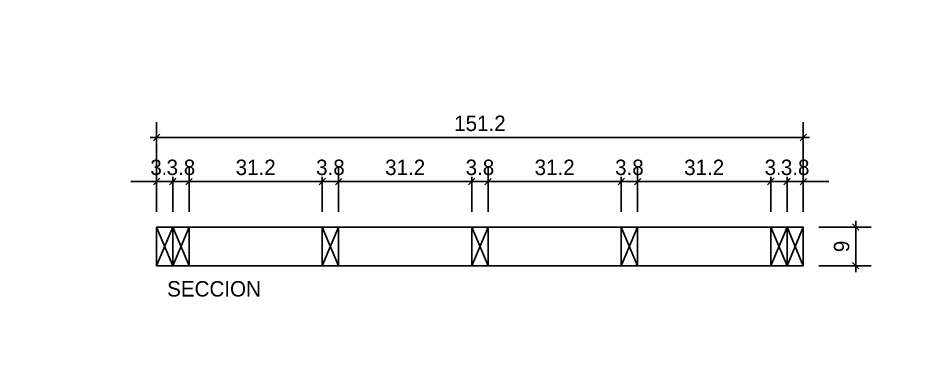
# Model space of a CAD drawing. Header units: millimetres. Extents: x 19458 to 19711, y 4351 to 4752.
# Drawn here: x 19479.949 to 19482.069, y 4524.015 to 4524.824 of the extents above; entities that cross this region are included whole.
import ezdxf

# ---------------------------------------------------------------- set-up
doc = ezdxf.new("R2010")
doc.units = ezdxf.units.MM
for name, color, linetype in [('0 @ 0.2', 7, 'Continuous'), ('cotas', 1, 'Continuous'), ('cotas @ 500', 1, 'Continuous'), ('PANELES', 2, 'Continuous'), ('TEXTO @ 0.2', 2, 'Continuous')]:
    doc.layers.add(name, color=color, linetype=linetype)
doc.styles.add('century gothic', font='GOTHIC.TTF')
doc.styles.add('COTAS SMC', font='GOTHIC.TTF')
doc.dimstyles.new('ANOTATIVE 100 SMCONSTRUCCIONES', dxfattribs={"dimscale": 0, "dimtxt": 0.18, "dimasz": 0.15, "dimexe": 0.18, "dimexo": 0.09, "dimgap": 0.1, "dimtad": 1, "dimzin": 0, "dimdsep": 46, "dimtxsty": 'century gothic', "dimblk1": 'FLECHA1', "dimblk2": 'FLECHA1', "dimsah": 1, "dimcen": 0.18, "dimdle": 0.075, "dimclrd": 1, "dimclre": 1, "dimclrt": 2, "dimaunit": 1, "dimadec": 0, "dimazin": 0, "dimtfac": 0.75, "dimtix": 1, "dimtmove": 2, "dimatfit": 3, "dimfxl": 0.09, "dimtvp": 1.5, "dimtfill": 1, "dimtolj": 1, "dimtzin": 0, "dimarcsym": 0})
doc.dimstyles.new('ANOTATIVE CM SMCONSTRUCCIONES', dxfattribs={"dimscale": 0, "dimtxt": 0.18, "dimasz": 0.15, "dimexe": 0.18, "dimexo": 0.18, "dimgap": 0.07, "dimtad": 1, "dimdec": 1, "dimlfac": 100, "dimdsep": 46, "dimtxsty": 'century gothic', "dimblk1": 'FLECHA1', "dimblk2": 'FLECHA1', "dimsah": 1, "dimcen": 0.18, "dimdle": 0.075, "dimclrd": 1, "dimclre": 1, "dimclrt": 2, "dimaunit": 1, "dimadec": 0, "dimazin": 2, "dimtfac": 0.75, "dimtdec": 1, "dimtix": 1, "dimtmove": 2, "dimatfit": 3, "dimfxl": 0.09, "dimtvp": 1.5, "dimtfill": 1, "dimtolj": 1, "dimtzin": 0, "dimarcsym": 0})
doc.dimstyles.new('PIES SMCONSTRUCCIONES', dxfattribs={"dimscale": 0, "dimtxt": 0.18, "dimasz": 0.2, "dimexe": 0.18, "dimexo": 0, "dimgap": 0.1, "dimtad": 1, "dimdec": 0, "dimlfac": 39.370079, "dimzin": 0, "dimdsep": 46, "dimlunit": 4, "dimtxsty": 'COTAS SMC', "dimblk1": 'FLECHA1', "dimblk2": 'FLECHA1', "dimsah": 1, "dimcen": 0.2, "dimdle": 0.075, "dimclrd": 1, "dimclre": 1, "dimclrt": 2, "dimaunit": 1, "dimadec": 0, "dimazin": 0, "dimtfac": 0.75, "dimtdec": 0, "dimtix": 1, "dimtmove": 2, "dimatfit": 3, "dimfxl": 0.09, "dimtvp": 1.5, "dimtfill": 1, "dimtolj": 1, "dimtzin": 0, "dimarcsym": 0})

# ---------------------------------------------------------------- blocks, each defined once
blk = doc.blocks.new('FLECHA1')
at = {"color": 4}
blk.add_line((-0.246176, -0.248081), (0.248081, 0.25), dxfattribs=at)
at = {"color": 1}
blk.add_line((-1, 0), (0.496162, 0), dxfattribs=at)
blk = doc.blocks.new('*D419')
at = {"layer": 'cotas', "color": 1, "lineweight": -2, "transparency": 16777216}
for p, q in [((19614.326, 4625.8448), (19614.326, 4700.8448)), ((19570.9836, 4550.8448), (19524.326, 4550.8448)), ((19614.326, 4548.4298), (19614.326, 4550.8448)), ((19570.5339, 4548.4298), (19524.326, 4548.4298)), ((19614.326, 4473.4298), (19614.326, 4398.4298))]:
    blk.add_line(p, q, dxfattribs=at)
at = {"layer": 'Defpoints', "color": 0, "transparency": 16777216}
for p in [(19614.326, 4550.8448), (19615.9836, 4550.8448), (19615.5339, 4548.4298)]:
    blk.add_point(p, dxfattribs=at)
at = {"layer": 'cotas', "color": 1, "lineweight": -2, "transparency": 16777216, "xscale": 75, "yscale": 75, "zscale": 75}
for p, rotation in [((19614.326, 4550.8448), 270), ((19614.326, 4548.4298), 90)]:
    blk.add_blockref('FLECHA1', p, dxfattribs=dict(at, rotation=rotation))
at = {"layer": 'cotas', "color": 2, "transparency": 16777216, "insert": (19517.3376, 4549.6373), "char_height": 90, "attachment_point": 5, "rotation": 90, "style": 'century gothic', "bg_fill": 3, "box_fill_scale": 1.1, "bg_fill_color": 256, "bg_fill_true_color": 13158600, "bg_fill_transparency": 0}
blk.add_mtext('\\A1;2.42', dxfattribs=at)
blk = doc.blocks.new('*D474')
at = {"layer": 'cotas', "color": 1, "lineweight": -2, "transparency": 16777216}
for p, q in [((19620.0128, 4651.7533), (19620.0128, 4751.7533)), ((19620.4168, 4551.7533), (19530.0128, 4551.7533)), ((19620.0128, 4550.5333), (19620.0128, 4551.7533)), ((19620.4168, 4550.5333), (19530.0128, 4550.5333)), ((19620.0128, 4450.5333), (19620.0128, 4350.5333))]:
    blk.add_line(p, q, dxfattribs=at)
at = {"layer": 'Defpoints', "color": 0, "transparency": 16777216}
for p in [(19620.0128, 4551.7533), (19620.4168, 4551.7533), (19620.4168, 4550.5333)]:
    blk.add_point(p, dxfattribs=at)
at = {"layer": 'cotas', "color": 1, "lineweight": -2, "transparency": 16777216, "xscale": 100, "yscale": 100, "zscale": 100}
for p, rotation in [((19620.0128, 4551.7533), 270), ((19620.0128, 4550.5333), 90)]:
    blk.add_blockref('FLECHA1', p, dxfattribs=dict(at, rotation=rotation))
at = {"layer": 'cotas', "color": 2, "transparency": 16777216, "insert": (19523.8809, 4551.1433), "char_height": 90, "attachment_point": 5, "rotation": 90, "style": 'COTAS SMC', "bg_fill": 3, "box_fill_scale": 1.1, "bg_fill_color": 256, "bg_fill_true_color": 13158600, "bg_fill_transparency": 0}
blk.add_mtext("\\A1;4'", dxfattribs=at)
blk = doc.blocks.new('LL')
at = {"layer": 'PANELES'}
for p, q in [((19468.3744, 4520.8214), (19468.4124, 4520.7314)), ((19468.3744, 4520.7314), (19468.4124, 4520.8214))]:
    blk.add_line(p, q, dxfattribs=at)
blk.add_lwpolyline([(19468.3744, 4520.7314), (19468.4124, 4520.7314), (19468.4124, 4520.8214), (19468.3744, 4520.8214)], close=True, dxfattribs=at)
blk = doc.blocks.new('*D789')
at = {"color": 1, "lineweight": -2, "transparency": 16777216}
for p, q in [((19480.2724, 4524.3722), (19480.2724, 4524.4788)), ((19480.3104, 4524.3722), (19480.3104, 4524.4788)), ((19480.2424, 4524.4428), (19480.2124, 4524.4428)), ((19480.2724, 4524.4428), (19480.3104, 4524.4428)), ((19480.3404, 4524.4428), (19480.3704, 4524.4428))]:
    blk.add_line(p, q, dxfattribs=at)
at = {"layer": 'Defpoints', "color": 0, "transparency": 16777216}
for p in [(19480.3104, 4524.4428), (19480.2724, 4524.3362), (19480.3104, 4524.3362)]:
    blk.add_point(p, dxfattribs=at)
at = {"color": 1, "lineweight": -2, "transparency": 16777216, "xscale": 0.03, "yscale": 0.03, "zscale": 0.03}
blk.add_blockref('FLECHA1', (19480.2724, 4524.4428), dxfattribs=at)
at = {"color": 1, "lineweight": -2, "transparency": 16777216, "xscale": 0.03, "yscale": 0.03, "zscale": 0.03, "rotation": 180}
blk.add_blockref('FLECHA1', (19480.3104, 4524.4428), dxfattribs=at)
at = {"color": 2, "transparency": 16777216, "insert": (19480.2914, 4524.4757), "char_height": 0.036, "attachment_point": 5, "style": 'century gothic', "bg_fill": 3, "box_fill_scale": 1.1, "bg_fill_color": 256, "bg_fill_true_color": 13158600, "bg_fill_transparency": 0}
blk.add_mtext('\\A1;3.8', dxfattribs=at)
blk = doc.blocks.new('*D790')
at = {"color": 1, "lineweight": -2, "transparency": 16777216}
for p, q in [((19480.3104, 4524.3722), (19480.3104, 4524.4788)), ((19480.3484, 4524.3722), (19480.3484, 4524.4788)), ((19480.2804, 4524.4428), (19480.2504, 4524.4428)), ((19480.3104, 4524.4428), (19480.3484, 4524.4428)), ((19480.3784, 4524.4428), (19480.4084, 4524.4428))]:
    blk.add_line(p, q, dxfattribs=at)
at = {"layer": 'Defpoints', "color": 0, "transparency": 16777216}
for p in [(19480.3484, 4524.4428), (19480.3104, 4524.3362), (19480.3484, 4524.3362)]:
    blk.add_point(p, dxfattribs=at)
at = {"color": 1, "lineweight": -2, "transparency": 16777216, "xscale": 0.03, "yscale": 0.03, "zscale": 0.03}
blk.add_blockref('FLECHA1', (19480.3104, 4524.4428), dxfattribs=at)
at = {"color": 1, "lineweight": -2, "transparency": 16777216, "xscale": 0.03, "yscale": 0.03, "zscale": 0.03, "rotation": 180}
blk.add_blockref('FLECHA1', (19480.3484, 4524.4428), dxfattribs=at)
at = {"color": 2, "transparency": 16777216, "insert": (19480.3294, 4524.4757), "char_height": 0.036, "attachment_point": 5, "style": 'century gothic', "bg_fill": 3, "box_fill_scale": 1.1, "bg_fill_color": 256, "bg_fill_true_color": 13158600, "bg_fill_transparency": 0}
blk.add_mtext('\\A1;3.8', dxfattribs=at)
blk = doc.blocks.new('*D791')
at = {"color": 1, "lineweight": -2, "transparency": 16777216}
for p, q in [((19480.3484, 4524.3722), (19480.3484, 4524.4788)), ((19480.66, 4524.3722), (19480.66, 4524.4788)), ((19480.3784, 4524.4428), (19480.63, 4524.4428))]:
    blk.add_line(p, q, dxfattribs=at)
at = {"layer": 'Defpoints', "color": 0, "transparency": 16777216}
for p in [(19480.66, 4524.4428), (19480.3484, 4524.3362), (19480.66, 4524.3362)]:
    blk.add_point(p, dxfattribs=at)
at = {"color": 1, "lineweight": -2, "transparency": 16777216, "xscale": 0.03, "yscale": 0.03, "zscale": 0.03, "rotation": 180}
blk.add_blockref('FLECHA1', (19480.3484, 4524.4428), dxfattribs=at)
at = {"color": 1, "lineweight": -2, "transparency": 16777216, "xscale": 0.03, "yscale": 0.03, "zscale": 0.03}
blk.add_blockref('FLECHA1', (19480.66, 4524.4428), dxfattribs=at)
at = {"color": 2, "transparency": 16777216, "insert": (19480.5042, 4524.4757), "char_height": 0.036, "attachment_point": 5, "style": 'century gothic', "bg_fill": 3, "box_fill_scale": 1.1, "bg_fill_color": 256, "bg_fill_true_color": 13158600, "bg_fill_transparency": 0}
blk.add_mtext('\\A1;31.2', dxfattribs=at)
blk = doc.blocks.new('*D792')
at = {"color": 1, "lineweight": -2, "transparency": 16777216}
for p, q in [((19480.66, 4524.3722), (19480.66, 4524.4788)), ((19480.698, 4524.3722), (19480.698, 4524.4788)), ((19480.63, 4524.4428), (19480.6, 4524.4428)), ((19480.66, 4524.4428), (19480.698, 4524.4428)), ((19480.728, 4524.4428), (19480.758, 4524.4428))]:
    blk.add_line(p, q, dxfattribs=at)
at = {"layer": 'Defpoints', "color": 0, "transparency": 16777216}
for p in [(19480.698, 4524.4428), (19480.66, 4524.3362), (19480.698, 4524.3362)]:
    blk.add_point(p, dxfattribs=at)
at = {"color": 1, "lineweight": -2, "transparency": 16777216, "xscale": 0.03, "yscale": 0.03, "zscale": 0.03}
blk.add_blockref('FLECHA1', (19480.66, 4524.4428), dxfattribs=at)
at = {"color": 1, "lineweight": -2, "transparency": 16777216, "xscale": 0.03, "yscale": 0.03, "zscale": 0.03, "rotation": 180}
blk.add_blockref('FLECHA1', (19480.698, 4524.4428), dxfattribs=at)
at = {"color": 2, "transparency": 16777216, "insert": (19480.679, 4524.4757), "char_height": 0.036, "attachment_point": 5, "style": 'century gothic', "bg_fill": 3, "box_fill_scale": 1.1, "bg_fill_color": 256, "bg_fill_true_color": 13158600, "bg_fill_transparency": 0}
blk.add_mtext('\\A1;3.8', dxfattribs=at)
blk = doc.blocks.new('*D793')
at = {"color": 1, "lineweight": -2, "transparency": 16777216}
for p, q in [((19480.698, 4524.3722), (19480.698, 4524.4788)), ((19481.0096, 4524.3722), (19481.0096, 4524.4788)), ((19480.728, 4524.4428), (19480.9796, 4524.4428))]:
    blk.add_line(p, q, dxfattribs=at)
at = {"layer": 'Defpoints', "color": 0, "transparency": 16777216}
for p in [(19481.0096, 4524.4428), (19480.698, 4524.3362), (19481.0096, 4524.3362)]:
    blk.add_point(p, dxfattribs=at)
at = {"color": 1, "lineweight": -2, "transparency": 16777216, "xscale": 0.03, "yscale": 0.03, "zscale": 0.03, "rotation": 180}
blk.add_blockref('FLECHA1', (19480.698, 4524.4428), dxfattribs=at)
at = {"color": 1, "lineweight": -2, "transparency": 16777216, "xscale": 0.03, "yscale": 0.03, "zscale": 0.03}
blk.add_blockref('FLECHA1', (19481.0096, 4524.4428), dxfattribs=at)
at = {"color": 2, "transparency": 16777216, "insert": (19480.8538, 4524.4757), "char_height": 0.036, "attachment_point": 5, "style": 'century gothic', "bg_fill": 3, "box_fill_scale": 1.1, "bg_fill_color": 256, "bg_fill_true_color": 13158600, "bg_fill_transparency": 0}
blk.add_mtext('\\A1;31.2', dxfattribs=at)
blk = doc.blocks.new('*D794')
at = {"color": 1, "lineweight": -2, "transparency": 16777216}
for p, q in [((19481.0096, 4524.3722), (19481.0096, 4524.4788)), ((19481.0476, 4524.3722), (19481.0476, 4524.4788)), ((19480.9796, 4524.4428), (19480.9496, 4524.4428)), ((19481.0096, 4524.4428), (19481.0476, 4524.4428)), ((19481.0776, 4524.4428), (19481.1076, 4524.4428))]:
    blk.add_line(p, q, dxfattribs=at)
at = {"layer": 'Defpoints', "color": 0, "transparency": 16777216}
for p in [(19481.0476, 4524.4428), (19481.0096, 4524.3362), (19481.0476, 4524.3362)]:
    blk.add_point(p, dxfattribs=at)
at = {"color": 1, "lineweight": -2, "transparency": 16777216, "xscale": 0.03, "yscale": 0.03, "zscale": 0.03}
blk.add_blockref('FLECHA1', (19481.0096, 4524.4428), dxfattribs=at)
at = {"color": 1, "lineweight": -2, "transparency": 16777216, "xscale": 0.03, "yscale": 0.03, "zscale": 0.03, "rotation": 180}
blk.add_blockref('FLECHA1', (19481.0476, 4524.4428), dxfattribs=at)
at = {"color": 2, "transparency": 16777216, "insert": (19481.0286, 4524.4757), "char_height": 0.036, "attachment_point": 5, "style": 'century gothic', "bg_fill": 3, "box_fill_scale": 1.1, "bg_fill_color": 256, "bg_fill_true_color": 13158600, "bg_fill_transparency": 0}
blk.add_mtext('\\A1;3.8', dxfattribs=at)
blk = doc.blocks.new('*D795')
at = {"color": 1, "lineweight": -2, "transparency": 16777216}
for p, q in [((19481.0476, 4524.3722), (19481.0476, 4524.4788)), ((19481.3592, 4524.3722), (19481.3592, 4524.4788)), ((19481.0776, 4524.4428), (19481.3292, 4524.4428))]:
    blk.add_line(p, q, dxfattribs=at)
at = {"layer": 'Defpoints', "color": 0, "transparency": 16777216}
for p in [(19481.3592, 4524.4428), (19481.0476, 4524.3362), (19481.3592, 4524.3362)]:
    blk.add_point(p, dxfattribs=at)
at = {"color": 1, "lineweight": -2, "transparency": 16777216, "xscale": 0.03, "yscale": 0.03, "zscale": 0.03, "rotation": 180}
blk.add_blockref('FLECHA1', (19481.0476, 4524.4428), dxfattribs=at)
at = {"color": 1, "lineweight": -2, "transparency": 16777216, "xscale": 0.03, "yscale": 0.03, "zscale": 0.03}
blk.add_blockref('FLECHA1', (19481.3592, 4524.4428), dxfattribs=at)
at = {"color": 2, "transparency": 16777216, "insert": (19481.2034, 4524.4757), "char_height": 0.036, "attachment_point": 5, "style": 'century gothic', "bg_fill": 3, "box_fill_scale": 1.1, "bg_fill_color": 256, "bg_fill_true_color": 13158600, "bg_fill_transparency": 0}
blk.add_mtext('\\A1;31.2', dxfattribs=at)
blk = doc.blocks.new('*D796')
at = {"color": 1, "lineweight": -2, "transparency": 16777216}
for p, q in [((19481.3592, 4524.3722), (19481.3592, 4524.4788)), ((19481.3972, 4524.3722), (19481.3972, 4524.4788)), ((19481.3292, 4524.4428), (19481.2992, 4524.4428)), ((19481.3592, 4524.4428), (19481.3972, 4524.4428)), ((19481.4272, 4524.4428), (19481.4572, 4524.4428))]:
    blk.add_line(p, q, dxfattribs=at)
at = {"layer": 'Defpoints', "color": 0, "transparency": 16777216}
for p in [(19481.3972, 4524.4428), (19481.3592, 4524.3362), (19481.3972, 4524.3362)]:
    blk.add_point(p, dxfattribs=at)
at = {"color": 1, "lineweight": -2, "transparency": 16777216, "xscale": 0.03, "yscale": 0.03, "zscale": 0.03}
blk.add_blockref('FLECHA1', (19481.3592, 4524.4428), dxfattribs=at)
at = {"color": 1, "lineweight": -2, "transparency": 16777216, "xscale": 0.03, "yscale": 0.03, "zscale": 0.03, "rotation": 180}
blk.add_blockref('FLECHA1', (19481.3972, 4524.4428), dxfattribs=at)
at = {"color": 2, "transparency": 16777216, "insert": (19481.3782, 4524.4757), "char_height": 0.036, "attachment_point": 5, "style": 'century gothic', "bg_fill": 3, "box_fill_scale": 1.1, "bg_fill_color": 256, "bg_fill_true_color": 13158600, "bg_fill_transparency": 0}
blk.add_mtext('\\A1;3.8', dxfattribs=at)
blk = doc.blocks.new('*D797')
at = {"color": 1, "lineweight": -2, "transparency": 16777216}
for p, q in [((19481.3972, 4524.3722), (19481.3972, 4524.4788)), ((19481.7088, 4524.3722), (19481.7088, 4524.4788)), ((19481.4272, 4524.4428), (19481.6788, 4524.4428))]:
    blk.add_line(p, q, dxfattribs=at)
at = {"layer": 'Defpoints', "color": 0, "transparency": 16777216}
for p in [(19481.7088, 4524.4428), (19481.3972, 4524.3362), (19481.7088, 4524.3362)]:
    blk.add_point(p, dxfattribs=at)
at = {"color": 1, "lineweight": -2, "transparency": 16777216, "xscale": 0.03, "yscale": 0.03, "zscale": 0.03, "rotation": 180}
blk.add_blockref('FLECHA1', (19481.3972, 4524.4428), dxfattribs=at)
at = {"color": 1, "lineweight": -2, "transparency": 16777216, "xscale": 0.03, "yscale": 0.03, "zscale": 0.03}
blk.add_blockref('FLECHA1', (19481.7088, 4524.4428), dxfattribs=at)
at = {"color": 2, "transparency": 16777216, "insert": (19481.553, 4524.4757), "char_height": 0.036, "attachment_point": 5, "style": 'century gothic', "bg_fill": 3, "box_fill_scale": 1.1, "bg_fill_color": 256, "bg_fill_true_color": 13158600, "bg_fill_transparency": 0}
blk.add_mtext('\\A1;31.2', dxfattribs=at)
blk = doc.blocks.new('*D798')
at = {"color": 1, "lineweight": -2, "transparency": 16777216}
for p, q in [((19481.7088, 4524.3722), (19481.7088, 4524.4788)), ((19481.7468, 4524.3722), (19481.7468, 4524.4788)), ((19481.6788, 4524.4428), (19481.6488, 4524.4428)), ((19481.7088, 4524.4428), (19481.7468, 4524.4428)), ((19481.7768, 4524.4428), (19481.8068, 4524.4428))]:
    blk.add_line(p, q, dxfattribs=at)
at = {"layer": 'Defpoints', "color": 0, "transparency": 16777216}
for p in [(19481.7468, 4524.4428), (19481.7088, 4524.3362), (19481.7468, 4524.3362)]:
    blk.add_point(p, dxfattribs=at)
at = {"color": 1, "lineweight": -2, "transparency": 16777216, "xscale": 0.03, "yscale": 0.03, "zscale": 0.03}
blk.add_blockref('FLECHA1', (19481.7088, 4524.4428), dxfattribs=at)
at = {"color": 1, "lineweight": -2, "transparency": 16777216, "xscale": 0.03, "yscale": 0.03, "zscale": 0.03, "rotation": 180}
blk.add_blockref('FLECHA1', (19481.7468, 4524.4428), dxfattribs=at)
at = {"color": 2, "transparency": 16777216, "insert": (19481.7278, 4524.4757), "char_height": 0.036, "attachment_point": 5, "style": 'century gothic', "bg_fill": 3, "box_fill_scale": 1.1, "bg_fill_color": 256, "bg_fill_true_color": 13158600, "bg_fill_transparency": 0}
blk.add_mtext('\\A1;3.8', dxfattribs=at)
blk = doc.blocks.new('*D799')
at = {"color": 1, "lineweight": -2, "transparency": 16777216}
for p, q in [((19481.7468, 4524.3722), (19481.7468, 4524.4788)), ((19481.7848, 4524.3722), (19481.7848, 4524.4788)), ((19481.7168, 4524.4428), (19481.6868, 4524.4428)), ((19481.7468, 4524.4428), (19481.7848, 4524.4428)), ((19481.8148, 4524.4428), (19481.8448, 4524.4428))]:
    blk.add_line(p, q, dxfattribs=at)
at = {"layer": 'Defpoints', "color": 0, "transparency": 16777216}
for p in [(19481.7848, 4524.4428), (19481.7468, 4524.3362), (19481.7848, 4524.3362)]:
    blk.add_point(p, dxfattribs=at)
at = {"color": 1, "lineweight": -2, "transparency": 16777216, "xscale": 0.03, "yscale": 0.03, "zscale": 0.03}
blk.add_blockref('FLECHA1', (19481.7468, 4524.4428), dxfattribs=at)
at = {"color": 1, "lineweight": -2, "transparency": 16777216, "xscale": 0.03, "yscale": 0.03, "zscale": 0.03, "rotation": 180}
blk.add_blockref('FLECHA1', (19481.7848, 4524.4428), dxfattribs=at)
at = {"color": 2, "transparency": 16777216, "insert": (19481.7658, 4524.4757), "char_height": 0.036, "attachment_point": 5, "style": 'century gothic', "bg_fill": 3, "box_fill_scale": 1.1, "bg_fill_color": 256, "bg_fill_true_color": 13158600, "bg_fill_transparency": 0}
blk.add_mtext('\\A1;3.8', dxfattribs=at)
blk = doc.blocks.new('*D800')
at = {"color": 1, "lineweight": -2, "transparency": 16777216}
for p, q in [((19480.2724, 4524.3722), (19480.2724, 4524.5816)), ((19481.7848, 4524.3722), (19481.7848, 4524.5816)), ((19480.3024, 4524.5456), (19481.7548, 4524.5456))]:
    blk.add_line(p, q, dxfattribs=at)
at = {"layer": 'Defpoints', "color": 0, "transparency": 16777216}
for p in [(19481.7848, 4524.5456), (19480.2724, 4524.3362), (19481.7848, 4524.3362)]:
    blk.add_point(p, dxfattribs=at)
at = {"color": 1, "lineweight": -2, "transparency": 16777216, "xscale": 0.03, "yscale": 0.03, "zscale": 0.03, "rotation": 180}
blk.add_blockref('FLECHA1', (19480.2724, 4524.5456), dxfattribs=at)
at = {"color": 1, "lineweight": -2, "transparency": 16777216, "xscale": 0.03, "yscale": 0.03, "zscale": 0.03}
blk.add_blockref('FLECHA1', (19481.7848, 4524.5456), dxfattribs=at)
at = {"color": 2, "transparency": 16777216, "insert": (19481.0286, 4524.5785), "char_height": 0.036, "attachment_point": 5, "style": 'century gothic', "bg_fill": 3, "box_fill_scale": 1.1, "bg_fill_color": 256, "bg_fill_true_color": 13158600, "bg_fill_transparency": 0}
blk.add_mtext('\\A1;151.2', dxfattribs=at)
blk = doc.blocks.new('*D830')
at = {"color": 1, "lineweight": -2, "transparency": 16777216}
for p, q in [((19481.8208, 4524.3362), (19481.9435, 4524.3362)), ((19481.9075, 4524.3062), (19481.9075, 4524.2762)), ((19481.8208, 4524.2462), (19481.9435, 4524.2462))]:
    blk.add_line(p, q, dxfattribs=at)
at = {"layer": 'Defpoints', "color": 0, "transparency": 16777216}
for p in [(19481.7848, 4524.3362), (19481.7848, 4524.2462), (19481.9075, 4524.2462)]:
    blk.add_point(p, dxfattribs=at)
at = {"color": 1, "lineweight": -2, "transparency": 16777216, "xscale": 0.03, "yscale": 0.03, "zscale": 0.03}
for p, rotation in [((19481.9075, 4524.3362), 90), ((19481.9075, 4524.2462), 270)]:
    blk.add_blockref('FLECHA1', p, dxfattribs=dict(at, rotation=rotation))
at = {"color": 2, "transparency": 16777216, "insert": (19481.8746, 4524.2912), "char_height": 0.036, "attachment_point": 5, "rotation": 90, "style": 'century gothic', "bg_fill": 3, "box_fill_scale": 1.1, "bg_fill_color": 256, "bg_fill_true_color": 13158600, "bg_fill_transparency": 0}
blk.add_mtext('\\A1;9', dxfattribs=at)
blk = doc.blocks.new('*U1037')
at = {"layer": 'cotas @ 500'}
dim = blk.add_linear_dim(base=(19614.3260382735, 4550.8448237801), p1=(19615.5338597089, 4548.4298237801), p2=(19615.9836080801, 4550.8448237801), angle=90, dimstyle='ANOTATIVE 100 SMCONSTRUCCIONES', override={"dimscale": 500, "dimtix": 1, "dimtofl": 1, "dimtmove": 1, "dimatfit": 1}, dxfattribs=at)
dim.commit()
dim.dimension.update_dxf_attribs({"geometry": '*D419', "text_midpoint": (19517.3375950376, 4549.6373237801)})
blk = doc.blocks.new('*U1039')
at = {"layer": 'cotas @ 500'}
dim = blk.add_linear_dim(base=(19620.0128, 4551.7533), p1=(19620.4168, 4550.5333), p2=(19620.4168, 4551.7533), angle=90, dimstyle='PIES SMCONSTRUCCIONES', override={"dimscale": 500, "dimtix": 1, "dimtofl": 1, "dimtmove": 2, "dimatfit": 3}, dxfattribs=at)
dim.commit()
dim.dimension.update_dxf_attribs({"geometry": '*D474', "text_midpoint": (19523.8809, 4551.1433)})

msp = doc.modelspace()

# ---------------------------------------------------------------- block references
at = {"layer": 'cotas'}
msp.add_blockref('*U1037', (0, 0), dxfattribs=at)

# ---------------------------------------------------------------- next in the draw order: block references
msp.add_blockref('*U1039', (0, 0), dxfattribs=at)

# ---------------------------------------------------------------- next in the draw order: linework, layer by layer
at = {"layer": 'PANELES'}
msp.add_lwpolyline([(19480.2724, 4524.3362), (19481.7848, 4524.3362), (19481.7848, 4524.2462), (19480.2724, 4524.2462)], close=True, dxfattribs=at)

# ---------------------------------------------------------------- next in the draw order: block references
for p in [(11.898, 3.5148), (11.936, 3.5148), (12.2856, 3.5148), (12.6352, 3.5148), (12.9848, 3.5148), (13.3344, 3.5148), (13.3724, 3.5148)]:
    msp.add_blockref('LL', p, dxfattribs=at)

# ---------------------------------------------------------------- next in the draw order: texts
at = {"layer": 'TEXTO @ 0.2', "color": 2, "insert": (19480.2972, 4524.2102), "char_height": 0.036, "width": 0.271168, "attachment_point": 1, "style": 'century gothic'}
msp.add_mtext('SECCION', dxfattribs=at)

# ---------------------------------------------------------------- next in the draw order: dimensions: what is measured, and where the dimension line sits
at = {"layer": '0 @ 0.2'}
dim = msp.add_linear_dim(base=(19480.3104, 4524.4428), p1=(19480.2724, 4524.3362), p2=(19480.3104, 4524.3362), dimstyle='ANOTATIVE CM SMCONSTRUCCIONES', override={"dimscale": 0.2, "dimtix": 1, "dimtofl": 1, "dimtmove": 2, "dimatfit": 3}, dxfattribs=at)
dim.commit()
dim.dimension.update_dxf_attribs({"geometry": '*D789', "text_midpoint": (19480.2914, 4524.4757)})

# ---------------------------------------------------------------- next in the draw order: dimensions: what is measured, and where the dimension line sits
dim = msp.add_linear_dim(base=(19480.3484, 4524.4428), p1=(19480.3104, 4524.3362), p2=(19480.3484, 4524.3362), dimstyle='ANOTATIVE CM SMCONSTRUCCIONES', override={"dimscale": 0.2, "dimtix": 1, "dimtofl": 1, "dimtmove": 2, "dimatfit": 3}, dxfattribs=at)
dim.commit()
dim.dimension.update_dxf_attribs({"geometry": '*D790', "text_midpoint": (19480.3294, 4524.4757)})

# ---------------------------------------------------------------- next in the draw order: dimensions: what is measured, and where the dimension line sits
dim = msp.add_linear_dim(base=(19480.66, 4524.4428), p1=(19480.3484, 4524.3362), p2=(19480.66, 4524.3362), dimstyle='ANOTATIVE CM SMCONSTRUCCIONES', override={"dimscale": 0.2, "dimtix": 1, "dimtofl": 1, "dimtmove": 2, "dimatfit": 3}, dxfattribs=at)
dim.commit()
dim.dimension.update_dxf_attribs({"geometry": '*D791', "text_midpoint": (19480.5042, 4524.4757)})

# ---------------------------------------------------------------- next in the draw order: dimensions: what is measured, and where the dimension line sits
dim = msp.add_linear_dim(base=(19480.698, 4524.4428), p1=(19480.66, 4524.3362), p2=(19480.698, 4524.3362), dimstyle='ANOTATIVE CM SMCONSTRUCCIONES', override={"dimscale": 0.2, "dimtix": 1, "dimtofl": 1, "dimtmove": 2, "dimatfit": 3}, dxfattribs=at)
dim.commit()
dim.dimension.update_dxf_attribs({"geometry": '*D792', "text_midpoint": (19480.679, 4524.4757)})

# ---------------------------------------------------------------- next in the draw order: dimensions: what is measured, and where the dimension line sits
dim = msp.add_linear_dim(base=(19481.0096, 4524.4428), p1=(19480.698, 4524.3362), p2=(19481.0096, 4524.3362), dimstyle='ANOTATIVE CM SMCONSTRUCCIONES', override={"dimscale": 0.2, "dimtix": 1, "dimtofl": 1, "dimtmove": 2, "dimatfit": 3}, dxfattribs=at)
dim.commit()
dim.dimension.update_dxf_attribs({"geometry": '*D793', "text_midpoint": (19480.8538, 4524.4757)})

# ---------------------------------------------------------------- next in the draw order: dimensions: what is measured, and where the dimension line sits
dim = msp.add_linear_dim(base=(19481.0476, 4524.4428), p1=(19481.0096, 4524.3362), p2=(19481.0476, 4524.3362), dimstyle='ANOTATIVE CM SMCONSTRUCCIONES', override={"dimscale": 0.2, "dimtix": 1, "dimtofl": 1, "dimtmove": 2, "dimatfit": 3}, dxfattribs=at)
dim.commit()
dim.dimension.update_dxf_attribs({"geometry": '*D794', "text_midpoint": (19481.0286, 4524.4757)})

# ---------------------------------------------------------------- next in the draw order: dimensions: what is measured, and where the dimension line sits
dim = msp.add_linear_dim(base=(19481.3592, 4524.4428), p1=(19481.0476, 4524.3362), p2=(19481.3592, 4524.3362), dimstyle='ANOTATIVE CM SMCONSTRUCCIONES', override={"dimscale": 0.2, "dimtix": 1, "dimtofl": 1, "dimtmove": 2, "dimatfit": 3}, dxfattribs=at)
dim.commit()
dim.dimension.update_dxf_attribs({"geometry": '*D795', "text_midpoint": (19481.2034, 4524.4757)})

# ---------------------------------------------------------------- next in the draw order: dimensions: what is measured, and where the dimension line sits
dim = msp.add_linear_dim(base=(19481.3972, 4524.4428), p1=(19481.3592, 4524.3362), p2=(19481.3972, 4524.3362), dimstyle='ANOTATIVE CM SMCONSTRUCCIONES', override={"dimscale": 0.2, "dimtix": 1, "dimtofl": 1, "dimtmove": 2, "dimatfit": 3}, dxfattribs=at)
dim.commit()
dim.dimension.update_dxf_attribs({"geometry": '*D796', "text_midpoint": (19481.3782, 4524.4757)})

# ---------------------------------------------------------------- next in the draw order: dimensions: what is measured, and where the dimension line sits
dim = msp.add_linear_dim(base=(19481.7088, 4524.4428), p1=(19481.3972, 4524.3362), p2=(19481.7088, 4524.3362), dimstyle='ANOTATIVE CM SMCONSTRUCCIONES', override={"dimscale": 0.2, "dimtix": 1, "dimtofl": 1, "dimtmove": 2, "dimatfit": 3}, dxfattribs=at)
dim.commit()
dim.dimension.update_dxf_attribs({"geometry": '*D797', "text_midpoint": (19481.553, 4524.4757)})

# ---------------------------------------------------------------- next in the draw order: dimensions: what is measured, and where the dimension line sits
dim = msp.add_linear_dim(base=(19481.7468, 4524.4428), p1=(19481.7088, 4524.3362), p2=(19481.7468, 4524.3362), dimstyle='ANOTATIVE CM SMCONSTRUCCIONES', override={"dimscale": 0.2, "dimtix": 1, "dimtofl": 1, "dimtmove": 2, "dimatfit": 3}, dxfattribs=at)
dim.commit()
dim.dimension.update_dxf_attribs({"geometry": '*D798', "text_midpoint": (19481.7278, 4524.4757)})

# ---------------------------------------------------------------- next in the draw order: dimensions: what is measured, and where the dimension line sits
dim = msp.add_linear_dim(base=(19481.7848, 4524.4428), p1=(19481.7468, 4524.3362), p2=(19481.7848, 4524.3362), dimstyle='ANOTATIVE CM SMCONSTRUCCIONES', override={"dimscale": 0.2, "dimtix": 1, "dimtofl": 1, "dimtmove": 2, "dimatfit": 3}, dxfattribs=at)
dim.commit()
dim.dimension.update_dxf_attribs({"geometry": '*D799', "text_midpoint": (19481.7658, 4524.4757)})

# ---------------------------------------------------------------- next in the draw order: dimensions: what is measured, and where the dimension line sits
dim = msp.add_linear_dim(base=(19481.7848, 4524.5456), p1=(19480.2724, 4524.3362), p2=(19481.7848, 4524.3362), dimstyle='ANOTATIVE CM SMCONSTRUCCIONES', override={"dimscale": 0.2, "dimtix": 1, "dimtofl": 1, "dimtmove": 2, "dimatfit": 3}, dxfattribs=at)
dim.commit()
dim.dimension.update_dxf_attribs({"geometry": '*D800', "text_midpoint": (19481.0286, 4524.5785)})

# ---------------------------------------------------------------- next in the draw order: dimensions: what is measured, and where the dimension line sits
dim = msp.add_linear_dim(base=(19481.9075, 4524.2462), p1=(19481.7848, 4524.3362), p2=(19481.7848, 4524.2462), angle=90, dimstyle='ANOTATIVE CM SMCONSTRUCCIONES', override={"dimscale": 0.2, "dimtix": 1, "dimtofl": 1, "dimtmove": 2, "dimatfit": 3}, dxfattribs=at)
dim.commit()
dim.dimension.update_dxf_attribs({"geometry": '*D830', "text_midpoint": (19481.8746, 4524.2912)})

doc.saveas('drawing.dxf')
